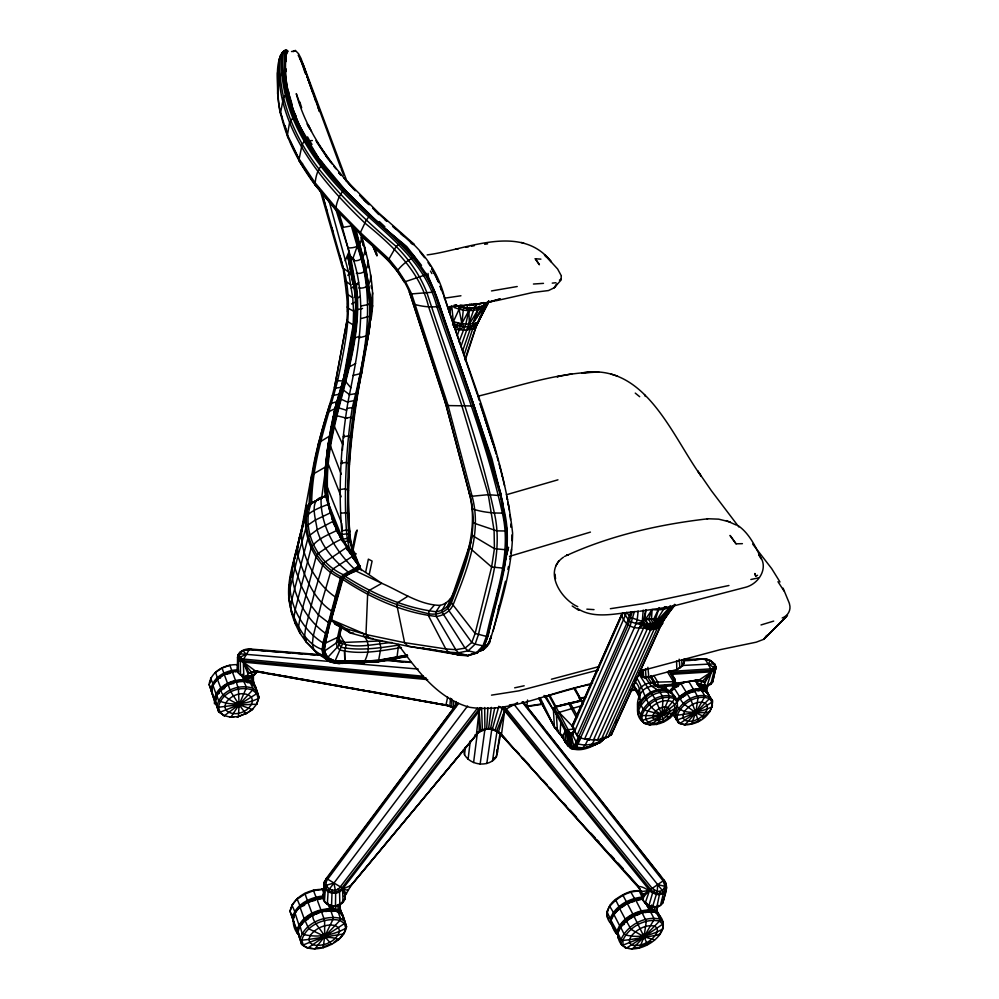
<?xml version="1.0" encoding="UTF-8"?>
<svg xmlns="http://www.w3.org/2000/svg" width="999" height="999" viewBox="0 0 999 999"><rect width="100%" height="100%" fill="white"/><g stroke="black" fill="none" stroke-linecap="round" stroke-linejoin="round"><path stroke-width="1.5" d="M285.389 74.001L285.402 53.621L283.067 52.198L281.905 52.972C275.1 65.147 278.159 80.457 277.66 93.781C280.344 127.16 295.042 158.217 314.96 184.74L336.975 211.101L314.96 184.74C315.509 178.047 317.045 170.067 321.99 165.072L324.338 165.934C303.733 139.273 288.511 107.867 285.389 74.001L284.478 72.915L284.515 52.472L286.75 50.212L287.6 51.461L285.402 53.621M335.826 906.43L335.676 909.44L330.582 907.142L328.534 904.707C331.73 907.616 337.312 907.229 339.835 903.633L339.473 910.101L337.924 909.852L338.174 905.369M355.819 570.154L342.62 577.335C316.183 564.934 300.137 533.204 308.641 504.695L325.537 495.741L333.753 523.139L334.103 521.828L326.099 495.467L308.766 504.445L307.542 506.381L294.056 558.965L294.842 567.907L301.311 585.901L311.114 605.544L318.344 614.885L328.609 622.727L330.319 622.652L342.457 578.259C345.03 571.578 361.476 573.376 359.49 565.384L354.333 568.955C355.082 572.402 360.801 568.356 359.79 565.933L342.02 538.773L333.366 543.219L318.256 553.421L316.071 556.88L299.925 618.331L298.551 626.81L299.85 633.016L305.981 641.833L316.945 653.084L329.47 661.438L337.075 663.286L343.144 663.348C346.353 660.239 331.356 664.834 330.419 661.226C319.318 656.38 323.876 642.382 326.261 633.566C330.906 615.147 336.201 596.903 341.67 578.721L344.555 575.973L360.002 567.195M251.111 681.855L251.124 677.322L253.434 674.362L253.396 682.23L252.66 682.529L244.368 678.845L241.483 675.137L244.343 677.772L246.616 678.284L251.124 677.322M299.85 633.016C294.568 623.164 290.197 612.35 290.072 601.023M325.811 496.303C324.038 457.092 330.869 418.057 343.107 380.944L353.196 324.925L353.609 311.151L352.722 297.739L348.514 271.878L328.758 199.837M252.66 682.529L252.685 675.998M279.108 58.941C279.67 77.822 275.687 96.329 280.806 114.91L282.23 116.771M253.159 649.899L249.588 648.975C244.468 648.713 238.149 651.585 237.55 657.242L238.286 659.502L240.309 661.213L243.319 662.1L243.856 676.51L247.74 676.922L247.764 673.276L243.319 662.1L243.669 659.078L249.588 648.975L320.691 654.682M337.987 211.688L347.977 247.902C357.792 248.202 362.05 244.53 361.463 234.578C368.681 262.512 376.436 291.696 370.729 320.642M253.958 674.762L256.818 672.102L254.757 674.537L251.124 676.273L254.757 674.537L254.782 670.891L251.598 672.577L251.573 676.223L247.74 676.922M277.66 93.781L277.51 72.627M663.823 713.249L674.762 704.645L677.285 702.172L677.297 700.624C671.952 688.711 654.195 680.719 643.368 690.047C637.05 696.315 634.665 709.028 641.882 715.534L652.772 715.659L659.552 714.859L662.075 712.724L663.823 713.249L663.536 714.485L661.326 715.958L659.914 715.846L659.552 714.859M324.675 933.69L327.347 933.653L328.034 936.013L324.425 938.423L320.966 937.924L321.928 935.114L324.675 933.69L324.6 920.516L321.453 911.625L312.699 915.022L305.157 920.067L300.037 925.961L302.035 933.253L303.684 934.515C318.069 937.949 332.867 935.326 345.766 928.321L346.541 926.71L342.794 915.084C337.275 909.302 328.571 910.226 321.453 911.625M333.466 610.539L330.319 622.652M677.409 705.619C674.1 726.111 634.865 735.027 637.612 706.793C641.857 694.954 656.668 685.876 668.918 690.646L675.062 696.965M507.105 545.604L507.167 542.544M667.432 671.89L673.463 681.68L672.714 685.576L657.08 686.063L657.966 684.939L657.829 682.142L653.783 675.474M334.528 387.312L347.153 319.692L334.528 387.312L335.751 388.074L341.483 387.312M336.963 597.714L333.466 610.826L331.331 610.826C312.837 598.314 304.707 576.211 297.914 555.894C296.204 538.411 305.207 521.228 308.766 504.445L310.14 504.707M342.07 463.686L342.158 460.701M342.445 450.262L343.107 441.233M330.582 907.142L330.607 906.081M450.424 698.214L449.95 706.118L255.519 671.403L247.764 673.276L256.868 671.703L446.615 705.306L454.37 708.366M351.898 546.715L350.199 539.21L347.177 538.436L342.57 539.21C337.787 493.506 340.559 447.077 348.002 401.798C357.567 354.183 368.419 305.906 353.022 258.217L357.217 246.229L351.323 225.911L342.645 227.447M238.961 706.755L236.513 706.58L235.502 705.107C235.964 702.372 240.11 700.761 242.158 702.747L242.158 704.582L238.961 706.755L238.424 716.608L230.07 717.057L234.066 716.733M350.412 540.334C343.032 467.944 356.655 395.904 370.154 325.112M449.95 706.118L453.883 708.129L453.558 701.111M343.356 577.559L345.042 576.223C372.627 593.681 403.434 607.642 436.001 611.763C442.569 610.938 448.376 607.005 451.011 600.849C463.973 566.533 479.233 530.144 469.218 492.957L445.379 402.26L409.39 291.933L445.804 404.395L469.83 495.005C479.795 532.217 464.385 568.593 451.398 602.884C447.739 611.838 437.425 615.609 428.371 613.636C398.114 606.805 369.043 595.092 343.356 577.559L331.331 619.742L335.164 624.163L350.587 633.066L370.03 638.423L408.004 646.241L448.414 652.172L458.404 652.784L467.857 655.656L477.335 652.971L484.615 645.179L488.236 635.426C496.765 594.967 514.123 553.871 504.483 511.938C488.936 441.396 462.4 373.688 439.41 305.332L434.24 290.559L425.886 273.426L424.7 273.963M348.102 255.644C353.271 260.527 357.517 261.114 348.589 255.307L347.814 256.231L352.959 283.753L355.831 285.689L358.079 283.629M372.989 638.523L370.03 638.423L365.971 634.515L367.62 594.655L369.18 590.421L381.78 583.316C400.587 591.346 419.305 605.044 440.209 605.369C446.353 603.821 451.261 599.275 453.209 593.231L471.128 541.008L469.68 546.053L470.117 548.301L491.633 567.02L504.083 568.194L504.445 563.498M325.162 477.235L325.686 464.81L328.346 464.223L341.196 496.778M527.534 700.062L526.848 706.718M285.951 61.601L286.201 55.907M333.092 908.64L333.179 906.692M654.795 907.479L654.095 910.414L651.86 909.639L647.477 906.28L646.028 903.895L649.762 907.129L652.31 907.729L656.855 906.43L655.781 910.813L656.593 911.063L657.904 905.206M347.502 311.95L347.64 302.747M407.33 655.307L378.858 660.439L345.117 662.087C343.806 661.775 340.959 662.974 343.269 663.149C343.569 658.653 330.632 664.285 327.622 658.104C324.3 656.206 322.652 641.221 325.349 655.269C327.834 660.152 333.341 661.738 338.374 662.437C349.5 663.348 339.81 660.164 337.075 663.286L329.47 661.438L325 657.979M458.678 703.358L327.635 879.22C321.441 887.374 335.289 894.742 340.297 886.862L477.36 708.229L479.095 710.339L480.606 731.081L477.185 733.89L351.149 885.414L345.204 895.429L342.033 887.861L326.373 878.421L324.2 882.254L322.952 898.238C325.387 908.291 341.608 908.615 344.967 899.038L345.329 893.031L344.967 899.038L343.731 899.55C341.658 905.169 334.34 907.317 329.195 904.719M487.924 707.754L486.675 729.083L478.259 732.354L482.355 729.857L488.661 728.471L492.332 729.008L499.525 732.579M340.434 904.12L339.473 910.101M328.496 627.447L324.712 643.431L324.438 651.223L327.722 657.617L335.127 661.126L364.647 661.226L378.833 660.152L407.292 655.032M560.751 722.689L560.077 734.015C564.335 737.861 565.721 747.202 572.34 747.477L574.25 745.766L578.771 736.425M328.072 444.905L335.115 408.054L340.609 389.947M322.952 898.238L323.189 894.642L324.45 892.469M484.677 707.517L484.927 729.395L482.355 729.857L481.593 707.879L342.57 889.098C337.038 897.127 321.503 892.781 324.2 882.254L457.517 703.121M362.3 368.731L361.675 373.326C350.212 424.95 346.278 478.234 349.625 530.981L349.687 531.855M640.809 891.033C631.668 889.31 622.689 894.33 615.484 899.487L619.405 907.517L623.763 906.28M309.99 504.795C310.726 470.179 319.555 436.6 330.07 403.821L336.838 401.635M455.469 707.392L455.919 701.51M309.103 506.356C309.515 468.131 321.453 431.743 332.355 395.529L339.285 394.268M674.962 604.782L661.226 618.905C657.205 619.792 636.688 617.195 642.969 624.75L642.744 625.424L640.871 624.175L642.295 621.428L643.219 610.077M647.876 667.307L648.863 677.497L643.656 676.96L641.92 675.049L641.283 669.805M311.638 503.596C312.075 461.138 327.01 421.266 337.637 380.719C345.354 344.106 353.921 306.156 343.681 269.131L321.466 191.159M511.088 553.284L511.438 549.125M616.833 934.065L616.608 933.978C609.889 926.323 611.138 914.997 610.789 923.138L616.833 934.065C620.129 918.231 639.984 907.791 655.332 911.263L658.678 914.522L656.718 910.039M615.484 899.487C608.079 904.969 603.483 915.633 610.676 923.351L611.463 923.763L611.101 918.98C615.834 905.931 629.994 900.461 642.582 898.176L639.21 890.833L637.949 890.471M505.407 556.63L505.157 559.602L508.479 547.265L503.896 566.745M567.956 744.093L567.819 745.679C577.722 755.294 596.291 745.641 604.67 738.136L604.395 737.424M333.266 416.595L335.864 415.484L346.865 418.219M331.206 426.486L334.215 426.098L342.607 444.293M355.519 313.861L356.094 307.655M290.959 577.36L291.221 574.537M620.741 926.56L617.782 933.029C618.156 969.554 684.215 934.452 656.493 912.636C641.333 908.69 623.226 918.468 617.782 933.029L620.966 939.559L621.316 944.455L626.435 948.101L640.983 938.773L645.916 937.337L647.302 934.602L644.442 934.115L641.795 935.501L640.409 938.248L641.982 938.948L644.655 938.173L647.464 944.592L647.077 943.93M352.597 340.047L355.969 308.766L355.482 296.84L355.681 308.441L352.734 336.651L346.803 365.846L349.6 366.745L355.656 363.524M603.259 738.536L603.121 739.834L599.949 742.694L591.595 745.741M349.425 394.555L343.594 390.209L340.584 390.035L346.89 365.584L352.872 336.388L355.681 308.441L357.804 309.553L362.55 308.466M324.425 938.423L323.152 947.714C315.934 949.362 307.355 949.849 301.598 944.267L297.802 932.591L300.037 925.961M638.174 610.901L637.175 620.142L634.602 627.222L584.54 739.123L593.468 740.009L643.456 628.321L645.292 626.997M573.913 730.556L570.466 734.727L570.254 736.613L572.34 747.477L574.125 749.425L575.899 748.263L580.894 737.899M333.878 413.811L335.115 408.054L336.938 407.317L346.541 410.289M517.582 702.534L506.68 708.753L504.657 710.789L498.451 731.942L500.649 733.99L496.303 757.08C488.773 767.569 470.741 765.671 464.535 754.707L465.409 747.115M638.536 705.331L638.885 702.285M326.223 460.189L326.76 455.581M327.11 452.497L327.822 446.353L330.407 445.891L341.221 474.213M342.457 578.259L336.95 597.939C316.171 585.751 296.428 549.925 302.722 525.149L307.804 506.031L309.178 505.819M468.094 759.265L470.329 740.709M662.075 712.724L662.899 700.998L662.325 695.978L658.915 690.671L651.261 685.988L645.541 677.784M292.22 569.855C283.591 596.515 300.362 629.532 323.876 643.418L325.075 642.832L327.572 632.866L324.188 650.012C306.281 645.454 296.066 624.363 290.559 607.767C284.315 584.315 294.493 561.051 299.213 538.299L302.01 529.308M491.321 707.379L488.561 728.983L484.415 728.92M681.793 660.152C681.643 670.829 684.315 663.773 684.814 659.003L682.442 665.921L677.384 669.38L645.092 677.984L642.332 677.072L639.173 672.939M332.08 890.196L331.556 905.643M473.588 762.562L477.335 733.266M300.574 534.515L311.588 474.987L325.874 466.758L321.591 498.626M565.809 740.584L565.571 742.407L567.819 745.679L566.445 733.316L553.359 708.678L555.744 706.518L568.581 703.284L581.318 700.486L583.054 701.66M683.703 660.401C692.981 661.987 709.302 654.02 714.622 665.671L713.274 668.368L711.388 668.831L669.442 671.49M363.436 635.464C370.542 642.732 368.831 652.984 364.647 661.226L334.99 661.163L327.547 657.642L324.238 651.211L338.324 641.608L341.458 627.622M480.157 764.06L485.002 728.658M697.939 690.821L701.41 690.197L706.605 691.857L712.437 700.549C713.523 716.458 692.931 729.07 678.671 723.089L672.914 713.698M505.057 559.153L505.469 556.243M486.8 763.536L491.958 728.146M553.359 708.678L554.37 726.897L562.175 737.037L563.636 737.225M646.003 609.702L644.53 619.78L642.295 621.428L630.619 617.532L626.673 612.3L574.562 731.518L578.583 737.312L580.307 737.212M654.757 619.193L656.88 624.637L651.286 629.545L659.228 627.372L662.262 624.238L662.474 622.802L648.214 623.601L645.079 626.136L644.53 628.046L650.112 629.595L654.894 624.725L662.262 624.238L662.474 622.802M492.47 761.088L497.177 730.257M336.613 378.446L337.637 380.719L343.107 380.944M500.099 732.879L496.303 757.08L493.618 758.241M697.352 684.552L696.827 682.454L698.713 686.101L706.518 691.246L708.029 684.615M246.029 713.548C223.314 722.115 250.899 712.662 252.784 708.953L245.966 713.923L240.284 706.281L236.513 706.58L224.413 715.696L218.631 711.725L215.222 701.236C216.184 690.609 226.773 684.178 236.251 681.98L238.436 689.023L238.961 701.947M343.606 438.161L344.118 435.089M471.366 539.585L472.065 535.289M647.477 906.28L646.84 903.346M342.507 916.158L341.82 913.648L337.15 910.301L329.882 909.152L312.188 913.848L307.917 902.222L315.259 900.299M698.713 686.101L697.951 683.241M644.442 934.115L646.291 921.253L641.97 912.549M710.077 660.801L707.155 659.103L704.27 658.791L684.015 659.69M354.133 410.564L354.657 407.604M364.822 247.44C365.372 254.907 362.2 261.663 353.658 260.677M367.769 260.14C368.369 267.782 365.035 274.55 356.343 273.264M350.699 350.587L351.236 347.577M324.75 495.879L326.386 495.854L327.023 496.84L325.537 495.741M370.579 274.737C371.291 282.655 367.644 289.148 358.866 287.962M366.084 347.677L369.343 329.62M696.166 710.089L698.139 710.252L698.164 712.612L695.004 714.722L693.031 714.56L693.006 712.2L696.166 710.089L698.051 697.627L694.617 690.796L686.95 693.431L680.381 697.826L676.398 702.147M344.305 377.385L355.082 318.519M372.739 292.882L371.004 302.322L370.929 315.172L368.519 334.64L361.675 373.326L352.822 375.524M301.748 531.493L306.693 504.695M449.15 312.2L450.249 306.318M448.539 309.852L449.1 306.905M506.156 554.682L506.73 551.685M488.261 301.261L487.699 303.621C479.37 312.188 465.047 312.05 454.67 307.542L455.119 305.232M507.879 569.455L508.466 566.52M509.927 559.165L510.501 556.231M359.066 384.89L359.652 381.955M471.79 504.158L471.903 508.703C481.78 512.162 493.469 513.461 503.896 512.974L503.883 511.001M352.872 336.388L353.022 336.95C343.269 390.109 321.453 441.558 325.399 496.69M351.236 554.32L355.644 532.554L357.18 530.044L352.135 554.72C352.123 555.694 357.192 554.083 355.045 553.384L352.135 554.72M494.755 707.866L490.447 729.145L488.361 728.621M365.634 572.315L368.369 559.128L372.09 561.088L369.28 574.2M649.537 908.178L649.762 907.129M700.549 687.712L699.75 683.84M447.664 697.077L446.029 704.695L448.189 705.606L255.207 670.816L243.319 662.1L427.709 679.632M289.31 584.939L288.661 587.961L289.373 590.746M341.271 626.311L338.324 641.608L339.26 645.079L341.646 647.389C360.189 650.986 379.945 647.964 398.564 645.104L396.79 658.803L378.696 661.675L344.892 663.311L343.956 662.612L344.168 661.038L344.83 661.525L344.593 651.897L345.991 645.242L339.036 633.366M616.608 933.978C618.768 918.256 640.072 906.967 655.456 910.701L650.873 912.537M676.311 699.949C683.254 692.045 695.267 685.851 705.656 690.346C708.566 696.253 709.377 694.018 705.481 689.26M291.845 570.029L303.134 524.999M343.294 576.972L341.67 578.721C318.119 568.843 303.996 542.332 305.519 517.295C310.976 510.477 320.629 507.367 328.509 504.195L330.844 514.41L326.785 496.028L321.079 497.827C320.179 525.499 334.927 550.324 354.333 568.955M290.072 604.02L288.649 598.089L289.648 590.047L297.914 555.894L306.493 526.061L315.085 520.179L330.844 512.624L337.799 530.594L337.512 531.88L335.926 528.121M637.449 900.486L643.281 898.838C631.818 899.662 620.953 905.506 613.898 914.535L619.442 925.299L624.4 924.337M341.983 540.609L342.02 538.773M472.989 517.557L473.002 522.177L475.349 523.626L496.765 530.856L506.356 530.993L506.93 529.982L505.094 520.029M702.572 689.073L703.009 687.187L701.997 684.39M651.86 909.639L651.523 905.044M353.134 557.854L353.047 556.393L352.21 556.505L333.341 568.693L330.494 572.502L321.528 602.859L313.162 636.375L312.4 643.993L313.761 649.475L316.945 653.084L321.641 655.381M340.484 629.42L338.961 636.763L324.712 643.431M488.061 634.165L489.473 628.171M490.172 625.174L494.393 607.192M496.153 599.7L499.325 586.213M645.903 609.627L643.681 620.192M294.73 558.591L299.762 537.924M324.912 643.481L330.769 618.768M498.139 609.752L499.2 605.319M704.482 689.947L705.182 687.025L704.17 684.24M348.077 516.945L348.651 513.361L347.49 512.699L340.522 513.174M493.144 611.788L494.23 607.255M497.14 595.154L498.226 590.609M642.769 894.267C639.41 905.007 657.042 912 662.886 902.846C664.248 895.516 669.43 886.987 664.11 880.194L523.064 701.748M349.288 538.573L349.625 530.981L346.503 530.057L341.596 530.856M340.135 625.961L336.401 642.557L337.075 646.803L339.623 649.899C359.478 655.157 381.331 650.786 401.423 647.539M705.893 690.609L708.066 684.952M493.169 630.893L505.457 581.256M698.214 679.732L697.339 683.254L700.724 685.102L701.448 681.505L698.214 679.732L705.144 682.317L711.7 670.391L705.381 659.465L704.27 658.791L694.33 659.815M647.727 629.27L652.747 624.8L653.109 623.339L651.161 619.48M656.593 911.063L657.854 906.006M209.091 684.44L212.275 693.393L209.091 684.44C210.926 671.241 225.537 663.761 237.912 664.747L237.113 664.61M209.89 683.204L211.313 677.584L210.602 678.483L213.174 684.153L211.588 690.771L212.138 694.055L211.326 691.108L212.862 685.114L217.57 679.195L212.862 685.114L215.971 693.768C213.798 700.237 213.898 712.624 216.396 694.055C223.277 683.129 238.112 677.459 250.362 682.067L254.795 685.826L255.557 688.423M342.894 266.109C344.892 284.091 348.951 302.597 346.765 321.029L353.196 324.925M469.692 307.255L465.796 324.063L458.991 341.97M224.413 715.696L218.631 711.725L215.222 701.236L217.02 694.854M423.389 676.261L243.669 659.078L241.396 658.503L239.298 655.644C239.897 651.385 244.817 649.487 248.651 649.625L321.478 655.381M334.54 386.763L332.355 395.529M330.332 622.365L327.56 633.179L325.412 633.266C304.545 618.693 286.526 585.889 294.043 560.252M221.965 667.782L224.176 674.038L217.557 678.558L213.174 684.153M712.449 705.606L709.44 712.2L692.557 713.136L677.247 715.234L675.636 714.497L674.163 711.95M299.375 937.611L299.625 936.687M303.534 523.526L307.155 510.302M659.078 607.667L655.619 619.168L644.867 619.455M224.475 688.598C213.324 691.108 233.903 702.684 236.513 703.196L242.158 702.747L256.768 693.656L257.455 692.132L252.959 688.336C239.136 683.191 219.518 691.071 216.97 706.493L218.481 707.255L235.502 705.107L256.668 704.208L258.978 697.377L255.607 686.937L251.111 683.141L243.781 681.368L246.154 686.6L246.079 688.448L240.297 701.847M256.668 704.208L258.978 697.377L255.607 686.937M330.981 617.245L333.454 608.416M334.265 605.469L339.623 586.338M331.181 617.295L333.654 608.478M334.478 605.531L339.835 586.413M335.09 408.216L337.325 400.399M449.75 312.625L451.723 305.694L453.334 321.74L459.228 329.832L466.333 330.095L475.199 328.484L488.911 300.924L477.122 323.514L465.247 360.277M327.872 903.108L329.882 909.152C316.646 910.151 300.736 916.87 297.327 930.943L297.69 933.64L296.815 930.718C301.273 914.422 321.703 906.13 337.325 909.727L332.704 911.488M498.863 706.243L492.245 729.507C497.34 730.594 507.842 739.123 494.555 730.281L497.415 731.193L496.765 730.831L504.657 710.789L499.912 706.917M453.209 593.231L451.011 600.849L451.398 602.884L475.137 633.453L486.401 636.4L487.699 636.226L487.699 634.477M642.832 894.417L642.195 896.615L643.156 897.527M632.317 611.75L628.059 625.162L578.583 737.312M504.42 706.693L652.185 888.323L657.217 891.533L662.524 890.696L664.984 886.325L663.186 880.981L522.127 701.935M341.883 385.626L343.144 381.306L345.979 381.918L350.886 387.812M486.113 303.671L475.199 328.484M664.61 883.566L665.871 883.391L666.383 886.812L665.509 889.959L663.373 892.319C659.028 894.867 653.583 892.906 650.499 889.285L502.722 707.055L495.104 730.057L486.263 728.633M481.306 306.481L478.296 309.278L474.7 307.03L460.989 346.391M243.856 676.51L240.534 675.062L238.262 672.789L237.387 670.042L238.174 654.845L240.322 651.922L241.209 652.022M630.731 612.037L626.648 623.763L576.935 735.551L580.481 738.099L630.057 626.098L634.402 611.525M610.152 905.082L606.93 912.174L610.289 918.431L610.676 923.351L613.311 925.773M660.189 618.968L662.674 623.214L659.228 627.372L653.134 629.32L658.666 624.512L658.528 623.051L655.132 618.593M347.789 305.769L347.327 307.23L348.688 308.529L353.609 311.151M219.343 693.418L215.971 693.768C222.964 682.654 238.049 676.885 250.512 681.568L247.415 682.692M667.632 690.983L665.571 686.438L664.235 689.61M482.967 305.682L472.677 323.676L469.393 324.051L461.888 323.688L453.334 321.74L459.078 309.29L459.003 306.743M292.707 903.983L290.035 911.25L294.043 922.689L290.035 911.25C293.119 896.465 310.414 888.186 324.375 889.51M457.317 335.689L460.264 326.486L468.856 310.552L474.7 307.03M486.538 303.634L472.677 323.676L479.333 306.131M323.576 897.127C311.064 898.201 296.328 904.969 293.231 918.206L292.47 917.644C295.629 904.02 310.801 897.052 323.676 895.953M462.762 350.537L471.141 326.486L478.146 321.89L488.474 302.285L476.523 325.087L472.539 329.283L464.26 354.408M464.96 359.49L476.523 325.087L475.686 322.939L472.539 329.283L469.393 324.051L468.856 310.552L464.423 307.367M695.004 714.722L691.433 724.2L683.903 724.65M216.895 706.468L215.522 700.636M660.426 625.724L658.353 627.247L654.869 627.971L647.29 627.884L645.079 626.136L641.745 620.953M286.875 53.834L287.575 51.798M357.105 562.175L356.743 562.874L358.653 565.197M353.983 412.425C358.142 406.98 349.837 407.317 346.89 408.653M483.641 648.763L488.923 642.744L491.321 635.888L489.81 639.997M588.111 738.736L589.223 739.772L641.246 623.688M643.281 938.735L639.61 947.814L638.773 947.327M323.152 947.714C333.304 944.505 344.318 937.986 346.541 926.71L342.794 915.084L337.225 911.525M488.923 642.744L491.283 636.163M661.313 624.775L661.026 625.561C654.77 627.559 645.591 628.334 643.443 620.142M489.772 641.508C500.224 606.356 512.075 570.154 512.599 533.141C503.583 450.874 468.693 374.275 444.205 295.979C438.886 275.687 427.397 257.218 412.112 242.982M298.102 931.805L301.598 944.267L307.854 948.014L321.753 938.461L325.899 937.849L331.543 944.43L331.518 943.743M484.865 643.156L487.712 635.664M661.326 715.958L657.804 723.076L656.643 724.6L655.943 723.838M345.242 661.026C341.533 660.714 341.808 665.122 336.7 663.211L343.519 662.812M662.05 623.938L660.202 625.312L652.984 626.273M356.581 662.849L344.393 663.049L378.983 660.764L407.48 655.631M344.593 651.897L344.892 663.311L344.343 661.126M579.682 737.387L575.362 747.027L572.227 749.013L569.343 736.55L569.755 734.715L572.539 733.066L570.953 733.978L569.717 732.679L555.744 706.518L581.318 700.486L583.154 703.908M641.358 623.9L641.096 624.575L635.938 623.476L629.57 621.378L624.025 613.349M352.635 258.903L352.772 258.092M327.797 499.975L328.334 505.831M291.621 916.295L292.357 914.447M344.43 932.666L338.773 939.597C326.323 934.115 314.885 940.396 303.259 944.942L301.773 940.196C306.056 924.887 325.249 917.082 339.985 920.379L344.455 923.551L345.766 928.321L343.768 933.953L308.891 939.422L301.773 940.196L300.037 939.26C304.533 923.051 324.862 914.797 340.434 918.306L345.154 921.665L344.455 923.551L328.134 934.202L321.928 935.114L308.691 928.77L305.07 920.491L308.079 919.28M570.666 703.483L554.145 707.392L567.182 731.967L569.717 732.679L568.518 736.063L571.116 748.688L580.232 748.975L589.285 746.74L595.604 744.692L604.208 738.948M622.789 613.274L572.527 727.459L577.422 736.076L579.27 736.713M359.79 565.933L358.853 568.568M450.474 598.813L447.427 606.505L449.063 610.913L471.765 642.469L475.149 644.168L484.065 646.053L487.699 636.226L504.083 568.194L506.743 549.388L506.306 529.045M254.782 670.891L258.179 671.453M574.999 729.857L572.577 734.764L570.254 736.613L568.518 736.063L566.445 733.316L567.182 731.967L568.419 733.716L567.782 735.289L570.017 747.989M345.167 260.801L349.138 251.498L335.627 208.716M622.24 613.286L572.252 725.836L575.049 732.067M621.603 614.71L572.252 725.836L573.026 728.034L574.188 727.971M640.097 671.103L720.154 649.675L756.218 642.182L763.736 639.31L766.633 635.414M664.934 607.105L657.529 619.055L654.77 619.118M647.614 628.284L597.527 739.847L593.468 740.009M650.898 629.27L601.361 739.272L596.89 739.822M654.507 628.458L604.907 738.323L600.636 739.26L608.116 736.987L611.738 734.065L661.925 623.251L670.341 610.352M479.333 319.018L480.606 316.208M657.742 627.272L608.116 736.987L604.907 738.323L603.658 737.312M615.921 722.502L617.207 719.667M636.5 677.122L634.577 681.38C644.667 689.422 635.589 702.01 644.392 710.039L659.864 714.198M661.213 624.325L610.938 735.314L609.989 735.389L611.738 734.065L611.425 732.429M637.699 708.766C642.195 696.278 657.817 686.688 670.754 691.708L677.297 700.624L677.397 707.005L669.717 711.588L663.836 713.823M327.322 412.487L334.69 408.766M670.229 605.594L669.205 607.842L658.915 618.98L656.705 619.018M613.898 914.535L619.68 908.353M297.627 898.263L291.983 905.244L295.142 912.362M355.644 553.571L353.346 557.355M341.82 913.648L339.997 907.716M672.564 606.106L663.948 609.328L658.141 609.939L653.646 619.255L652.572 619.218M614.048 914.21L611.013 920.454L617.057 931.43M645.254 619.605L652.11 609.602L658.141 609.939M562.175 737.037L565.946 729.894L573.563 729.095M588.486 738.548L585.152 745.167L582.679 747.851L575.362 747.027C571.341 743.256 573.226 736.438 569.717 732.679M246.016 649.775L250.075 649.65M457.779 322.939L455.469 329.295L459.228 329.832L464.21 326.798L471.141 326.486L476.523 325.087L478.733 321.278M660.963 931.942L663.361 927.284M478.146 321.89L487.699 303.621M326.136 933.478L333.017 919.305L333.067 917.169L330.731 910.551L325.736 911.55M662.861 712.649L669.405 697.127C667.682 685.014 650.287 688.673 648.101 676.173M446.041 602.971L442.295 610.077L442.232 612.449L465.047 648.139L468.156 650.824L477.335 652.971L484.615 645.179L484.165 644.03M574.225 729.844L572.577 734.764L577.147 743.918L585.152 745.167L592.032 744.205L598.438 742.17L600.699 738.523M661.85 623.126L663.786 619.655L663.473 618.256M241.396 658.503L240.309 661.213L240.534 675.062L241.283 675.237L238.262 672.789L238.286 659.502L239.86 657.292L246.166 654.333L331.406 661.625M413.911 258.217L414.523 257.08L401.448 242.882L370.766 215.896L369.405 216.121L366.258 220.18L360.377 232.567L360.477 234.74L361.675 236.214C380.307 252.759 400.699 269.255 409.902 293.269L411.638 293.918L431.743 292.282L434.24 290.559L425.886 273.426M254.795 685.826L253.396 681.118M486.763 645.903L488.673 642.507M357.292 393.706L358.204 392.108L356.968 393.394L349.001 394.792M594.942 739.173L592.032 744.205L589.285 746.74L580.344 748.626M353.346 558.141L355.769 553.995M353.134 558.391L355.494 553.908L352.247 555.107M624.525 871.165L638.036 886.125L643.756 896.615L642.881 900.149L648.851 905.718L656.88 906.917L660.052 891.645M697.277 709.989L704.495 697.052L704.445 695.267L701.41 690.197L694.093 690.746M555.731 565.996L558.703 561.051M469.393 324.051L478.296 309.278M237.637 706.855L230.869 717.245L223.239 715.421M557.43 731.33L556.368 714.235L557.155 712.949L582.442 705.481M343.206 918.655L342.07 913.136L337.325 909.727M645.741 933.903L653.746 920.067L653.708 917.969L650.411 911.5L645.304 912.587M557.205 283.778L554.145 287.824L548.513 290.547L532.854 292.482L496.478 300.662M489.922 642.195C487.549 646.678 483.541 650.786 478.334 651.523M440.209 605.369L436.001 611.763L436.301 616.445L455.781 649.687L458.404 652.784L468.156 650.824L475.149 644.168L478.471 634.452C487.1 594.655 503.958 554.145 494.305 512.862C478.309 437.712 450.686 365.547 426.873 292.632C420.03 275.237 409.328 259.665 396.166 246.441C368.206 222.952 341.733 197.602 318.931 169.006C294.118 136.963 277.173 97.053 280.207 55.907L284.153 50.824L286.75 50.212M212.038 693.543L215.322 702.722L212.65 695.491M347.839 275.399L351.149 270.504M663.136 620.729L674.687 605.194M684.377 662.474L683.928 663.111L683.553 659.315M308.966 917.794L304.121 918.543L300.137 907.554C291.908 912.961 291.134 925.861 297.69 933.64M308.366 505.881L311.164 503.334C300.836 529.495 316.995 562.974 343.306 574.7L344.58 576.048M469.567 654.595L468.881 655.569L460.427 655.107L428.084 648.826M556.468 284.628L554.145 287.824L561.188 279.92L561.213 276.523M322.964 938.635L314.847 948.975L313.861 948.551M672.09 607.941L674.725 604.308M358.604 282.38L355.257 285.19L353.221 284.128L347.814 256.231L348.589 255.307L350.599 255.906M659.977 620.654L661.276 619.055L660.651 618.831L661.276 619.055L659.977 620.654L665.421 617.394L665.721 615.097M325.974 878.87L457.043 703.621M467.582 706.031L329.308 889.197L328.084 891.92L327.322 904.307L328.009 904.27L324.413 901.647L325.287 889.297L327.235 887.262M256.318 691.021L255.032 685.401L250.512 681.568M654.457 890.359L652.584 893.006L648.851 905.718M220.592 677.921L217.557 678.558L215.559 672.165M211.588 690.771L214.872 699.949M257.33 703.284L252.36 709.565L241.408 705.519L235.764 705.968L220.067 712.2L218.481 707.255C220.916 692.669 239.448 685.227 252.522 690.084L256.768 693.656L258.217 698.626C245.891 704.145 230.994 706.318 218.519 700.536L216.758 695.279C220.829 689.485 226.448 683.853 233.791 683.491M574.263 688.823L580.956 700.811L555.981 706.705L553.209 709.702L556.368 714.235M323.963 885.926L333.953 883.041L335.664 891.907L335.477 905.781M356.631 400.162L348.002 401.798M660.476 622.302L675.074 604.982M693.893 714.822L685.052 724.824L678.671 723.089L677.21 720.541M328.234 658.066L331.593 660.913L329.932 661.5L325.662 658.89L323.177 655.319L322.115 650.212L322.927 643.106L340.372 578.271L343.306 574.7L358.741 566.283L341.208 538.836L333.017 521.341L317.12 529.757L308.404 536.326L291.908 599.375L290.559 607.767L291.883 613.985M475.012 734.827L476.411 734.527L479.095 710.339L479.183 731.63L349.475 887.075M455.819 305.232L458.254 306.406L485.564 302.822L467.657 305.357L471.665 304.108M674.462 681.443L675.199 680.581L674.7 678.758L670.179 671.428M671.091 674.362L711.463 671.827L714.023 671.116L715.596 669.567L715.459 668.431L708.378 664.135L713.873 663.86L714.859 664.223L715.933 667.419L712.587 682.18L710.776 684.29L707.854 685.576L704.008 685.826L707.205 685.601L712.587 682.18L715.933 667.419L714.859 664.223L710.177 660.227L708.378 664.135L681.905 665.496M299.787 926.572C308.316 915.047 323.926 908.253 338.074 911.712L340.434 918.306L339.985 920.379L327.347 933.653L323.201 934.265C322.265 930.494 305.12 914.11 317.045 913.86M477.172 733.616L351.149 885.414L342.57 889.098L343.107 902.322L342.07 902.484M433.878 605.694L429.021 611.251L428.596 615.996L445.766 648.925L448.414 652.172L459.453 655.244L467.857 655.656L476.198 653.021L482.817 646.153L486.401 636.4C494.805 596.128 512.15 555.219 502.472 513.498C486.775 442.994 460.077 375.349 436.95 307.043C424.25 255.632 375.961 227.959 342.407 191.396C307.068 154.408 277.747 105.956 281.905 52.972L284.153 50.824M641.982 938.948L632.23 949.05L630.968 948.625M660.539 716.033L656.668 720.304L650.112 725.237L643.893 722.951L641.733 719.255M604.67 738.136L599.949 742.694L592.869 745.242M665.297 687.324L667.32 685.102M668.418 692.207L673.488 686.663L679.095 682.916M670.054 691.745L674 687.437L680.531 683.066M671.253 691.345L674.263 688.049L671.166 691.533M676.698 700.262C683.528 692.494 695.329 686.4 705.544 690.821L702.509 691.533M676.398 702.534L680.506 698.076L687.262 693.556L694.617 690.796M670.754 715.609L674.762 711.263L674.824 712.449L672.764 713.086L663.536 714.485M663.473 712.824L672.464 701.798L674.487 698.701L674.4 697.015C661.201 691.932 645.279 701.71 640.659 714.435L640.896 719.417L645.004 723.751L654.233 719.58L659.914 715.846M702.347 718.256L709.677 711.3M452.797 706.892L451.935 706.405L451.623 698.738M660.714 619.817L675.037 604.757M293.132 51.686L295.354 50.4L298.576 53.771L300.911 58.254L346.69 180.644M658.453 935.052L660.364 933.103L660.039 934.365L655.394 935.451L629.457 939.709L622.789 940.471L620.966 939.559C627.172 925.461 644.555 915.633 659.802 919.08L663.174 922.364L662.874 928.858C651.623 935.601 638.373 938.298 625.549 934.927L623.888 933.678L620.679 927.159C628.034 918.293 638.885 912.362 650.411 911.5M765.734 637.437L787.499 615.284L763.736 639.31L785.763 617.282M480.269 707.554L342.033 887.861C336.938 895.691 322.153 891.757 324.775 881.68L326.336 881.855M673.688 605.531L660.214 618.918L658.341 618.918M478.808 650.636L482.617 646.99M563.486 557.192C543.106 570.941 560.689 599.125 577.734 606.668M676.598 660.664L676.798 669.53L682.642 665.609M351.348 288.411L354.533 285.577M641.658 622.439L635.938 623.476M360.09 296.353L357.33 298.276L355.232 297.178L353.783 284.528L352.959 283.753L353.571 284.478L353.996 283.379L355.519 297.502M644.392 618.93L648.314 625.037L651.71 625.611L654.894 624.725L655.119 623.239L653.146 619.28M657.417 619.143L660.177 624.375L655.019 628.846M660.177 624.375L657.33 625.499L651.71 625.611M349.113 255.532L348.077 256.606L349.475 257.979L354.458 284.827L355.282 285.589C364.772 357.829 319.618 424.138 327.185 496.703M466.333 330.095L471.141 326.486M484.29 304.695L488.673 302.11C480.357 309.802 468.244 309.091 458.329 306.181C444.155 305.794 471.94 307.043 460.089 305.095M343.906 896.34L345.167 895.441M621.478 614.36C623.426 622.702 630.394 628.346 639.085 627.971L642.744 625.424M215.097 672.739L221.89 668.106L229.907 665.297L231.993 671.303L224.176 674.038L232.692 672.252M477.572 732.23L482.679 730.094L481.768 729.857M300.137 907.554L307.917 902.222M659.777 715.359L663.661 712.774M334.066 942.045L339.161 938.635M700.124 719.742L698.301 721.59L696.216 714.26L693.031 714.56L680.107 723.351L677.359 719.992L675.761 719.53L675.636 714.497C680.469 701.835 696.328 691.77 709.64 696.915L712.437 700.549L712.05 706.817C702.047 711.7 684.727 716.308 676.86 706.206M642.657 894.917L664.11 880.194L666.133 884.14M648.339 943.093L650.861 941.433M329.308 436.226L318.606 442.757L318.182 448.389M327.41 500.549L327.235 498.026M463.324 306.568L459.078 309.29L461.888 323.688L464.21 326.798L452.51 324.975M407.904 596.228L397.727 602.622L396.803 604.87L404.583 642.657L408.004 646.241L460.427 655.107M564.585 556.431C609.253 535.651 658.915 524.413 707.779 518.806M559.452 280.12L561.038 279.133M240.16 652.484L242.108 651.298M467.657 305.357L469.755 304.108M239.298 655.644L237.55 657.242L237.387 670.042L238.474 670.754M652.747 624.8L648.314 625.037L645.254 628.171L641.445 623.301M453.971 327.185L461.888 323.688L463.499 307.804M570.953 733.978L573.401 732.592M782.217 617.969C787.936 615.958 791.383 609.927 789.472 604.033M343.731 575.774L349.038 572.889M343.868 576.036L351.848 571.715M650.586 676.985L654.72 682.192L673.463 681.68L675.087 680.806L674.7 678.758M355.307 570.741L381.78 583.316L359.827 568.543L345.042 576.223L342.432 579.183C370.529 597.926 402.572 612.574 436.301 616.445C443.593 615.684 450.137 611.475 453.171 604.707C466.633 570.317 482.292 533.728 472.115 496.241L448.101 405.569L411.638 293.918L405.557 281.88L397.627 269.718L388.961 259.028L360.377 232.567L335.564 207.255L314.81 182.417L298.651 158.254L287.437 134.89L280.594 112.637L283.454 97.69L286.401 94.093L287.887 94.256L289.535 97.577M349.875 573.351C335.652 562.225 322.028 547.964 317.12 529.757C316.121 519.105 308.079 498.913 323.751 496.665M312.375 502.697L314.785 501.411M315.996 500.774L321.69 498.139M312.537 502.897L315.047 501.585M495.092 730.069L490.472 728.696L492.357 729.045M351.586 303.921L356.668 301.448M255.894 671.203L253.771 671.553L255.207 670.816L256.868 671.703M291.496 51.548L293.219 51.174M757.567 575.274L755.706 576.148L754.857 573.488L755.744 576.123M601.46 741.158L596.778 743.069M499.912 298.976L485.464 302.822M481.281 650.486L483.878 649.338L478.384 651.336M706.967 686.251C703.845 688.111 699.512 687.012 697.414 684.128M705.519 684.852L702.921 685.464M662.437 900.124L663.811 899.525M287.949 50.974L286.563 51.561C281.481 82.617 292.982 113.948 306.98 141.296M657.317 906.28L660.439 905.456L663.436 893.368L662.524 890.696L513.998 704.357L509.403 704.919M641.545 946.19L645.691 944.492M500.199 298.976L489.885 302.023L497.24 300.112M642.582 898.176L634.977 899.337L626.823 902.609L622.664 894.742M641.533 911.35L635.764 900.087L627.31 903.496L619.63 908.578L625.599 919.742L631.543 918.044M322.652 947.214L328.983 944.729M307.904 902.359L316.933 898.875L322.852 898.064M692.107 723.438L696.453 721.778M657.379 723.288L661.713 721.653M248.439 676.423L249.837 675.898M695.192 680.319L700.411 689.16L686.425 692.482L680.918 683.591L685.264 681.967M685.913 681.805L681.006 683.653L674.238 688.174L679.732 696.952L685.801 695.504M659.577 715.434L642.107 720.341L641.882 715.534C646.353 703.246 661.725 693.806 674.487 698.701L677.285 702.172M662.262 624.238L659.128 625.199L660.839 624.313L660.951 622.951L658.716 619.28M235.664 680.906L232.367 671.803L224.263 674.637L217.407 679.32L220.891 688.348L225.312 687.412M334.99 661.163L342.307 644.367L338.886 637.886M758.216 577.909L750.873 579.507M359.852 336.301L354.907 337.812L353.022 336.95M585.426 747.689L587.899 746.915M761.013 624.949L773.676 621.103M470.966 654.17L477.947 652.01M342.694 661.288L338.961 662.187L345.279 661.301M509.478 556.368L590.434 532.105M329.295 509.74L329.732 510.089C315.984 433.017 366.158 362.025 356.393 285.527L354.458 284.827M655.819 685.576L675.424 684.078L675.199 680.581L670.117 671.653M506.306 494.767L557.954 479.82M544.63 696.715L592.632 683.116M639.535 914.222L633.778 915.871L643.056 934.677L646.74 934.077L659.502 921.103L659.802 919.08L656.493 912.636L655.531 912.462L659.877 915.933L659.977 918.393M468.469 307.854L475.661 307.704L483.528 305.869L483.928 302.572L476.298 304.72L467.37 304.907L467.045 308.216L458.254 306.406M634.527 901.31L627.235 903.358L633.191 914.722L649.313 910.139L646.49 904.22M478.346 396.103C518.006 386.426 557.517 372.402 598.726 372.003L581.818 372.939C645.129 361.975 671.877 435.801 701.211 476.173L697.714 470.941L711.413 490.759L738.835 526.948M598.176 670.017L518.881 690.846L491.508 695.142M589.223 684.752C549.787 691.47 510.789 713.561 469.78 707.317C437.762 698.788 416.67 669.817 398.089 644.367M551.411 679.233L599.375 666.47M302.235 924.212L298.813 924.662L295.117 913.336L292.894 919.717L297.327 930.943M342.295 662.637L345.017 662.15M323.564 897.302L307.717 901.46L304.87 893.406M318.194 899.525L322.602 898.376M304.583 905.331L300.237 906.48L297.202 899.187L304.87 894.043L313.811 890.609L322.602 889.41L324.126 893.218M640.184 670.878L647.577 669.105M695.192 691.47L686.95 693.431L691.083 700.262L694.954 710.551L698.139 710.252L709.402 698.613L709.64 696.915L706.605 691.857L700.699 690.172M683.366 697.115C673.801 698.176 692.282 710.127 693.843 711.288L698.601 710.838L712.05 702.047L709.402 698.613C696.803 693.756 681.817 703.271 677.247 715.234L677.359 719.992L692.569 713.973L697.314 713.523L704.57 716.77M573.663 702.772L582.679 700.649M678.458 686.388L674 687.437L671.927 684.215M680.918 683.591L683.703 682.941M580.232 748.975L575.899 748.263L573.314 748.85L575.049 749.05M427.172 254.895C466.271 250.012 520.904 222.515 551.46 261.925L545.367 255.632L557.617 268.981L561.376 275.911M728.945 585.501L643.756 603.558L610.364 608.703M514.66 687.824L524.175 685.776M407.53 655.906L379.008 661.051L344.081 662.762M407.417 656.231L378.908 661.326L344.93 662.812M407.08 656.493L378.421 661.575L359.578 662.762M230.095 673.363L224.3 674.587L227.66 683.728L243.644 680.331L242.058 675.524M235.527 671.653L238.361 671.053M645.092 677.984L646.078 677.784L645.366 668.768M359.303 337.749L368.132 335.452C375.412 299.3 364.635 263.049 354.882 228.471M361.501 318.456L370.517 316.021L372.652 305.719L371.828 304.395M361.139 305.956L368.369 304.545L371.004 302.322L366.133 269.305L356.106 230.307M571.865 373.863L557.017 376.735L558.841 376.386M455.619 249.263L458.504 248.714M465.709 247.327L468.593 246.778M471.478 246.216L474.363 245.667M661.613 903.084L662.886 902.846L666.633 887.711L664.984 886.325L657.692 884.639L657.217 891.533L652.534 906.83M659.777 624.687L652.359 625.099M491.496 290.934L517.22 286.526M346.978 549.712L352.048 549.45L353.409 550.561L361.363 570.491M343.144 541.82L347.44 541.108L350.649 542.132L353.609 552.197M327.547 657.642L339.26 645.079L340.159 642.719L339.485 640.496L344.93 642.407L382.392 640.883M709.814 684.452L710.776 684.29L714.023 671.116L713.274 668.368M634.877 947.976L637.474 947.539M698.938 680.194L695.479 680.356L700.624 680.481L705.144 682.317L704.27 685.838L700.574 685.014M345.267 418.169L350.749 417.282L353.758 419.18M338.599 662.112L342.732 661.475L343.531 662.462M343.206 436.75L348.564 435.926L351.611 437.799M526.086 706.318L542.657 703.783M579.595 698.114L585.751 697.177M630.381 690.334L636.538 689.385M674.999 683.491L699.625 679.72L711.463 671.827L707.205 685.601M526.248 706.718L543.094 704.145M579.17 698.688L585.314 697.752M630.394 690.809L636.525 689.872M657.629 686.65L670.217 684.715M673.276 684.253L699.625 679.72L700.624 680.481L697.789 680.506M340.209 489.535L345.379 488.761L348.526 490.596M392.108 642.507C375.412 643.631 355.756 649.437 340.159 642.719L339.198 639.934M642.682 897.027C629.432 898.188 615.396 905.618 610.289 918.431L611.101 918.98M316.783 948.113L321.178 947.439M444.343 298.214L460.939 295.766M341.121 463.136L346.403 462.387L349.488 464.248M322.615 898.001L316.795 898.8L321.116 910.389M484.652 244.256L487.599 243.856M712.312 662.087L714.959 664.934M341.895 534.44L346.815 533.853L349.95 534.752L351.049 543.98M639.71 611.238L670.416 606.805L744.942 587.449C759.09 584.165 769.767 566.87 758.678 554.695L761.201 558.928M638.249 611.425C618.693 612.524 595.504 620.117 577.634 608.628M360.477 234.74L388.773 260.727L396.89 270.729L404.258 282.018L423.576 275.512L426.061 273.751L414.298 256.855L401.448 242.882L396.166 246.441L388.961 259.028L389.548 261.763M251.598 672.577L248.851 672.864L243.319 662.1L251.236 672.002L252.722 672.177M402.098 243.581L371.566 216.733L345.03 190.16L343.606 190.31C339.011 195.404 336.438 202.897 335.676 209.515L363.986 237.737M336.7 663.211L340.896 662.774M552.247 283.117L556.006 282.729M456.019 306.094L475.374 304.22M656.405 686.55L674.675 684.839L675.424 684.078L673.463 681.68M293.981 51.199L295.229 51.086M324.987 496.003L327.085 496.578M307.567 136.888L309.59 140.747L312.35 140.559M462.987 305.831L458.329 306.181L455.432 305.382M244.318 681.393L236.251 681.98M580.481 738.099L589.223 739.772M238.586 669.829C226.773 669.692 212.725 676.748 211.014 689.472L211.688 689.934M231.993 671.303L238.486 670.841M238.886 671.328L232.367 671.803M533.441 284.028L543.481 283.366M344.855 662.399L342.582 662.549L342.982 661.176M671.316 672.926L711.7 670.391L715.459 668.431L715.759 666.47L714.622 665.671M663.898 607.392L666.558 606.78M353.359 556.93L337.537 530.057C328.559 534.727 316.683 538.836 311.164 547.827L295.442 608.728L293.943 617.307L295.204 623.626L297.19 625.649M345.055 661.6L344.418 661.301M665.496 685.389L672.714 685.576L674.675 684.839L675.911 682.916L668.818 670.641M742.407 543.656L736.051 543.818L730.032 535.427L736.063 543.818M454.37 306.181L458.391 306.131L456.131 304.995M646.228 628.296L639.085 627.971M345.03 190.16L345.866 191.034C314.81 158.554 288.324 118.831 284.478 72.915L281.818 73.501L279.046 78.871C283.953 137.425 324.563 184.228 365.097 223.239C392.395 245.467 420.055 271.104 428.571 306.705L461.7 405.269L488.261 494.68L494.105 530.581L494.418 548.663L491.633 567.02L475.137 633.453L471.765 642.469L465.047 648.139L455.781 649.687L445.766 648.925L404.583 642.657L365.971 634.515L331.331 619.742L346.091 628.721L350.587 633.066L353.609 633.054M359.677 662.587L364.41 662.724L364.647 661.226M649.475 629.532L651.91 629.607M359.802 662.549L364.098 662.624L359.802 662.474M521.353 242.47L523.763 243.144M570.466 734.727L568.419 733.716M650.212 619.305L651.46 619.343L652.11 609.602L648.563 619.455L647.764 619.392M706.892 518.706L718.631 519.155L730.319 522.027M498.951 732.679L498.451 731.942M535.302 258.766L539.41 264.76L535.289 258.766L540.909 259.141M586.85 609.165L594.005 609.627M383.466 660.289L411.363 662.487M703.683 659.402L707.717 659.715M390.247 660.264L410.339 661.875M260.889 650.511L265.522 650.886M271.691 651.373L277.872 651.872M285.602 652.484L290.234 652.859M297.952 653.483L302.585 653.846M310.314 654.47L314.947 654.832M396.803 661.375L402.984 661.875M345.354 662.824L418.194 669.055M426.173 678.034L243.431 660.676L238.686 658.466L237.937 656.43L238.511 654.12L239.772 653.796L246.166 654.333L243.094 650.711M646.066 628.771L650.112 629.595M343.269 663.149L342.42 662.524M306.468 947.527L312.387 948.351M701.448 681.505L704.47 681.93L711.463 671.827L702.672 681.006L698.214 680.057M339.173 904.669L339.86 904.782L339.548 891.732L338.037 888.935M624.837 947.626L629.432 948.376M260.851 671.84L263.898 672.389M271.516 673.751L274.575 674.288M277.622 674.837L280.669 675.374M283.716 675.923L297.44 678.371M300.487 678.908L314.21 681.355M317.257 681.905L330.969 684.352M334.016 684.889L341.646 686.251M344.692 686.8L347.739 687.337M350.786 687.886L358.416 689.248M361.463 689.785L364.51 690.334M367.557 690.871L420.916 700.386M423.963 700.936L437.687 703.383M440.734 703.92L446.828 705.007M709.402 695.504L705.731 691.783M654.632 939.884L645.916 937.337L640.409 938.248L623.101 945.104L622.789 940.471C628.671 927.159 645.092 917.869 659.502 921.103L662.699 924.2L647.302 934.602L641.795 935.501L631.006 929.307L626.311 920.791M642.232 891.433C629.87 889.622 617.582 897.139 609.765 906.305L613.886 913.273M656.917 628.146L661.937 624.188L662.012 622.814L659.315 618.331M337.687 399.063L340.247 398.813L347.802 402.26M454.046 305.17L458.391 306.131M245.392 676.186L246.878 676.523M641.096 672.165L639.485 671.79L640.384 674.962L641.92 675.049L641.483 669.917M679.969 668.044L679.158 659.203M293.644 922.564L297.565 933.553M447.29 704.919L453.321 707.304M645.779 903.558L645.117 903.371L649.562 890.359L504.657 710.789L501.373 735.326L518.481 753.82M346.091 628.721L365.971 634.515M672.165 693.356C658.99 688.249 643.069 698.014 638.486 710.739L638.723 715.721L640.721 718.069M611.088 374.088L617.507 376.123M658.091 686.6C652.472 678.895 640.534 684.59 638.061 692.22L639.223 699.238L638.061 692.22L633.316 684.228M358.741 566.283L360.015 567.145M422.789 647.851L425.699 648.788M726.198 520.604L736.251 525.037M378.421 661.575L380.869 647.851L379.508 641.308M321.616 889.048L322.602 889.41M335.164 624.163L340.746 626.435M365.846 636.713L370.03 638.423M662.949 715.122L669.992 717.694L669.755 716.695M630.569 891.57L634.977 899.337M352.722 297.739L346.653 293.768L346.715 289.273M307.28 141.009L304.92 140.609L302.148 144.356L298.813 160.564L316.358 186.413L318.693 187.924M348.514 271.878L342.47 267.794L320.042 189.872M350.886 284.79L344.905 280.731M353.022 258.217L349.975 256.443L347.977 247.902M644.318 627.634L646.753 628.858L650.536 624.862L650.824 623.451L648.413 618.556M452.709 306.318L454.67 307.542M302.622 163.886L300.299 162.375L289.772 140.434M711.026 661.425L712.949 662.674M572.19 605.993L578.796 610.339M695.816 681.343L695.067 680.806L697.839 683.516M660.451 713.561C644.592 707.017 644.867 689.435 636.251 677.334M397.24 270.991C400.624 266.059 408.391 259.44 414.523 257.08M354.096 260.602L350.587 257.892L349.475 257.979L350.587 256.93L355.569 284.752M635.252 393.107L639.672 396.703M354.058 259.515L349.987 257.355L355.007 284.927L355.831 285.689C365.459 359.403 318.881 427.085 328.072 501.323M738.224 525.674C748.613 533.054 754.557 544.667 759.927 555.894M253.659 685.826L250.387 683.066L252.959 688.336L252.522 690.084L241.408 702.122L237.637 702.422L230.769 691.733L228.159 684.839M326.311 496.241L327.023 496.84M395.554 228.759L413.299 244.568M384.84 226.711L379.32 221.528M313.311 890.171L316.421 898.101M384.652 219.418L386.938 221.428M392.619 226.436L396.041 229.445M400.587 233.454L404.008 236.463M414.448 244.468L378.771 213.024L347.227 181.481L353.833 189.086C328.621 161.314 306.069 130.432 296.278 93.644L299.126 101.511M323.189 894.642L324.3 895.628M657.08 686.251L658.865 687.849M664.26 888.823L665.671 890.971L663.436 893.368C654.233 898.376 647.589 886.625 638.573 886.438L500.649 733.99L639.51 888.673L638.036 886.125M372.639 208.254L386.463 220.779M619.904 939.535L618.131 937.936L618.006 933.466M410.601 242.42L412.762 244.393M609.09 918.73L607.317 917.107L607.467 910.626M655.456 910.701L658.865 914.023L658.965 916.508M359.615 195.392L366.121 201.823M355.207 190.784L344.118 178.247M361.663 197.253L369.205 204.795M374.6 210.177L378.696 214.535M363.648 199.488L367.944 203.784M353.022 554.969L352.597 554.208M558.753 712.075L572.764 726.623M370.766 215.896L371.566 216.733M699.25 683.466L700.162 684.44M348.626 630.931L350.587 633.066M502.335 735.264L506.518 739.872M515.909 750.237L519.03 753.696M523.214 758.303L529.47 765.222M543.031 780.207L547.202 784.814M550.337 788.273L552.422 790.571M563.898 803.246L565.996 805.556M570.167 810.164L576.423 817.082M591.033 833.203L595.204 837.824M597.29 840.122L599.388 842.432M610.864 855.107L613.985 858.566M618.169 863.173L623.376 868.93M521.603 757.267L546.553 784.877M548.638 787.175L622.439 868.868M307.754 79.733L308.753 80.882L303.446 66.021L298.177 55.17M420.067 251.948L424.587 257.717M339.161 172.49L341.109 174.85M346.516 893.68L342.57 889.098L348.189 890.384L347.977 889.535M286.963 51.886L285.314 49.95L283.067 52.198C279.021 105.095 308.104 153.521 343.606 190.31C377.36 226.973 425.861 254.795 438.586 306.456L472.989 405.344L500.349 494.942L506.356 530.993M475.661 307.704L476.086 303.559M338.748 172.577L340.647 174.9L338.736 172.452M672.814 714.422L674.762 716.795M410.189 241.396L411.988 243.594M353.858 559.303L356.743 562.874M302.397 64.735L303.821 68.956M289.111 139.061L287.637 137.225L287.437 134.89L289.498 123.002L293.519 116.771L295.017 116.858L296.678 120.192L294.892 114.535M562.862 736.251L561.326 734.315L559.852 734.128L553.608 725.699L538.811 698.214M523.201 702.26L544.455 729.158M546.378 731.605L661.326 877.122M354.083 559.053L359.727 566.196L359.752 567.532M752.647 544.03L771.665 568.581L779.982 581.98M330.12 161.476L332.03 163.911M333.941 166.358L335.864 168.794M318.544 158.029L346.366 191.433L381.131 225.412L406.755 246.566L421.516 265.397M321.416 161.663L324.113 165.135M326.798 168.594L328.596 170.904M705.656 690.346L708.478 694.018M558.116 730.444L556.543 728.321L555.044 728.159L553.608 725.699M310.152 146.179L317.707 156.843M350.599 554.195L347.202 549.313L347.215 547.527L346.391 547.614L323.251 563.286L314.31 593.394L305.644 627.797L304.595 635.938L305.981 641.833C311.126 645.829 318.394 656.468 325.337 654.982M316.87 142.083L330.607 161.925M428.022 262.575L430.494 266.209M303.746 636.937L306.256 640.634M315.934 140.659L317.645 143.232M326.149 155.981L328.696 159.815M318.369 144.356L327.235 157.817M309.603 140.772L312 144.418M506.693 547.527L506.743 549.388L505.344 549.725L494.418 548.663L474.787 536.975L472.415 535.314L471.915 533.041M777.971 581.705L784.04 591.021M359.003 568.319L358.179 566.97M544.03 695.429L553.209 709.702L545.941 696.253M433.803 289.735L473.151 403.296L500.949 493.881L498.913 495.492L488.261 494.68L472.115 496.241L469.83 495.005L469.218 492.957M327.26 903.221L328.534 905.219M562.287 736.975L565.571 742.407L563.96 739.622M644.992 618.468L648.314 625.037M689.123 682.08L693.693 689.747M353.571 554.645L353.271 553.821M650.586 676.173L656.193 685.451M650.898 677.122L654.482 683.678M650.724 677.01L654.732 683.641M638.736 673.801L654.994 698.738L661.226 713.036M634.153 687.187L638.885 695.179M632.654 685.389L638.174 694.73M299.225 125.275L317.769 156.706M705.744 689.722L706.518 691.246M473.151 403.296L472.989 405.344L471.478 405.956L448.101 405.569L445.804 404.395L445.379 402.26M430.482 271.116L431.905 273.576M639.647 888.436L641.208 891.682L649.562 890.359L643.756 896.615L643.294 894.267M574.662 688.049L582.105 701.36M574.138 687.624L581.568 700.936M570.154 702.934L577.534 716.271M576.61 717.969L568.581 703.284M434.078 272.44L435.464 274.962M549.425 694.617L555.981 706.705M548.688 695.067L555.244 707.155M651.198 675.624L655.456 684.452M539.048 698.376L554.37 726.897L540.059 697.564M307.055 123.988L309.103 127.835M438.923 304.383L439.41 305.332L438.586 306.456C430.507 307.617 421.403 306.468 413.661 304.121L413.124 302.435M641.308 675.087L642.332 677.072L643.656 676.96L643.106 669.617M334.103 521.828L333.017 521.341L334.752 525.624L331.88 518.531M434.265 273.601L431.643 268.456L438.848 282.605L436.888 278.746M308.179 124.688L311.513 131.381M307.829 124.7L309.84 128.721M783.079 588.161L789.447 603.546M335.002 526.061L340.784 538.436M436.014 276.174L437.662 279.795M644.517 394.605L645.329 396.453M575.362 747.027L575.899 748.263M337.699 532.667L335.939 528.434L337.749 532.642M333.441 522.19L334.628 525.074M300.087 58.154L305.856 73.252M375.774 251.099L376.96 253.983M341.333 169.418L343.706 175.175M344.892 178.047L346.079 180.919M294.867 113.411L295.941 116.109M300.062 58.641L301.511 62.313M330.307 511.538L341.808 540.509M341.221 522.027L327.41 487.5L325.162 487.862L325.824 495.516M253.309 682.13L256.568 690.684M340.372 910.101L343.469 918.218M333.067 521.94L333.566 523.251M355.244 556.555L358.516 565.272L352.048 549.45L348.988 538.636L347.49 512.699L348.214 462.824L350.312 436.413L353.858 408.191L367.232 336.076L369.605 316.695L369.68 304.008L364.81 271.266L353.097 226.561M303.958 69.68L305.519 73.864M352.897 557.142C345.866 543.206 346.353 527.534 345.567 512.387C344.842 477.41 346.815 442.32 352.272 407.767C365.559 354.97 376.273 299.051 357.217 246.229M440.284 286.313L443.331 294.505M306.93 76.174L340.796 167.957M312.724 92.495L303.072 64.273M317.919 107.118L319.48 111.501L314.935 98.377M309.278 82.343L312.874 92.545M307.392 77.61L315.559 100.799M652.459 679.72L652.834 680.794M354.308 554.445L354.108 553.583M480.019 403.946L495.454 450.761M443.831 295.979L477.372 394.63M331.343 515.859L333.803 523.114M333.254 521.928L333.703 523.239M484.99 419.28L492.707 442.42M440.109 286.288L441.471 290.347M299.787 101.91L301.686 107.717M299.238 101.998L300.187 104.907M477.872 396.103L479.27 400.449M480.194 403.346L492.732 442.407M488.211 428.671L493.256 444.692M302.098 63.049L302.959 65.747M338.499 211.588L343.119 226.411M298.476 933.029L299.238 935.464M284.977 125.687L287.275 133.117M662.175 715.634L663.611 721.952M645.317 902.259L645.953 904.332M493.194 443.856L496.228 454.345M322.902 196.791L325.025 204.171M325.874 207.118L327.148 211.538M331.83 227.772L333.117 232.193M339.922 255.781L342.045 263.162M289.635 95.929L292.12 104.808M362.15 241.159L363.386 245.679M497.065 456.668L498.276 461.088M499.088 464.048L500.299 468.469M361.188 237.312L363.474 245.754M355.232 554.233L355.045 553.384M503.321 504.87L491.958 458.941L436.938 297.215L428.446 276.923L428.009 273.439M330.045 511.388L330.681 513.973M500.149 467.819L502.247 476.411M501.848 474.313L504.52 485.564M497.14 749.6L497.727 752.147M364.273 247.565L365.921 254.62M349.138 251.498L350.137 256.019M463.436 749.587L464.535 754.707M507.455 499.5L506.88 496.715L507.467 499.737M350.062 265.472L348.127 255.794L350.05 266.021M500.362 492.957L503.583 509.502M367.47 261.775L368.594 267.607M508.029 502.747L509.453 510.239M350.599 268.943L353.084 282.093L350.612 268.369M288.711 91.583L289.223 94.455M328.609 505.606L328.147 502.859L342.744 539.198L342.57 536.338M507.979 502.335L508.441 505.219M654.72 682.192L655.169 685.002M253.222 680.981L253.396 682.23M345.741 281.98L346.129 284.902M504.083 512.512L504.483 515.521M371.178 285.527L371.541 288.549M509.989 514.897L510.514 519.542M511.051 524.2L511.401 527.297M555.019 574.213L555.544 578.871M354.395 286.938L355.169 294.018M248.714 675.262L249.001 681.156M246.328 675.411L246.628 680.257M242.32 674.225L242.57 677.172M359.49 565.384L358.604 567.694L343.731 575.499L340.971 578.608L323.376 643.331L322.577 650.386L323.639 655.444L326.136 658.978L327.622 658.104M510.939 524.313L511.176 527.322M285.976 68.719L286.189 71.566M341.77 523.451L342.133 529.183M637.837 711.438L637.936 713.673M512 534.902L512.125 540.809M244.343 677.772L244.368 678.845M565.184 731.206L565.284 741.845M225.899 702.834L224.862 706.755L225.949 710.189C234.203 718.019 250.612 711.663 252.522 700.736L251.511 697.29C244.093 689.972 230.894 694.842 225.899 702.834M310.227 935.476L308.891 939.422L309.902 942.719L313.087 944.867C323.301 947.002 336.426 941.67 339.523 931.143L338.586 927.834L335.464 925.636C326.124 923.426 315.871 927.909 310.227 935.476M647.777 711.113L645.716 715.621L645.878 719.567L648.251 722.364C658.691 726.186 671.103 718.581 674.862 708.616L674.762 704.645L672.464 701.798C663.411 698.076 653.358 704.02 647.777 711.113M653.983 713.049L652.772 715.659L652.871 717.956L654.233 719.58C660.302 721.827 667.532 717.382 669.717 711.588L669.642 709.29L668.306 707.642C663.049 705.506 657.23 708.94 653.983 713.049M684.852 710.963L683.066 714.747L683.129 718.056L685.027 720.404C693.768 723.626 704.045 717.12 707.292 708.878L707.28 705.556L705.431 703.171C697.876 700.049 689.535 705.119 684.852 710.963M631.393 935.851L629.457 939.709L629.657 942.931L631.955 945.029C641.945 947.139 653.196 940.783 657.367 931.617L657.23 928.383L654.994 926.235C646.141 924.013 637.062 929.345 631.393 935.851M342.482 576.86L342.307 577.597L342.482 576.86M567.819 555.307L566.745 555.069L567.819 555.307M546.565 256.893L544.455 254.932L546.628 256.943M376.935 255.694L372.764 245.754L376.935 255.694"/></g></svg>
